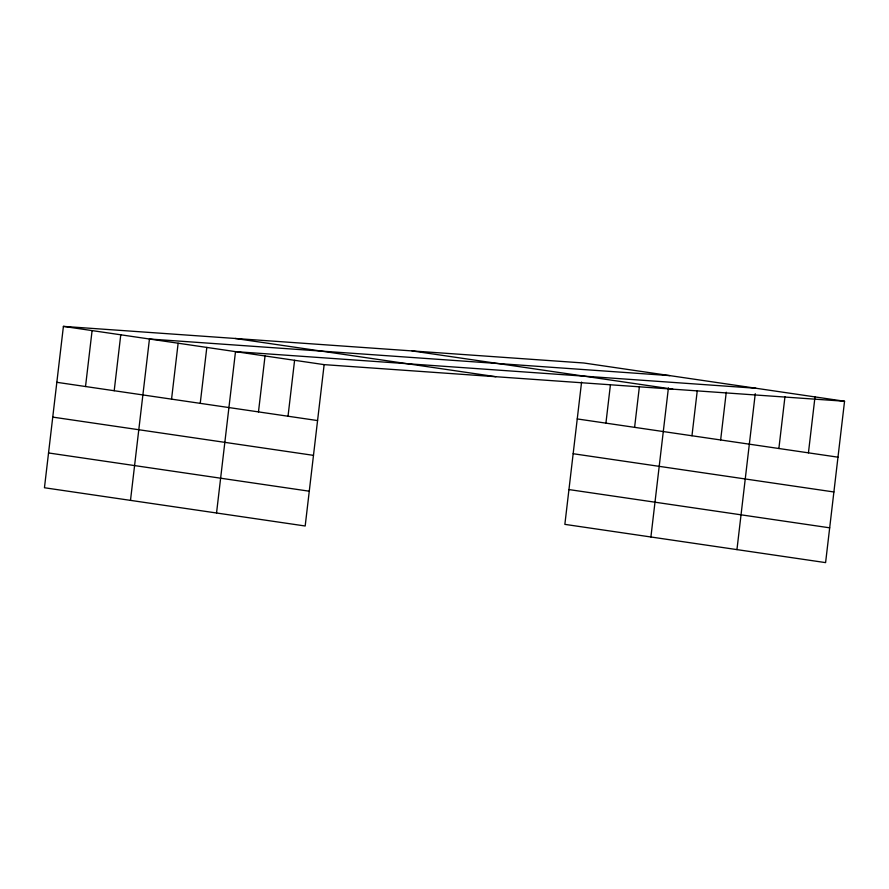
<?xml version="1.0" encoding="UTF-8"?>
<svg xmlns="http://www.w3.org/2000/svg" width="889" height="889" viewBox="0 0 889 889"><rect width="100%" height="100%" fill="white"/><g stroke="black" fill="none" stroke-linecap="round" stroke-linejoin="round"><path stroke-width="1.33" d="M844.55 401.25L583.817 363.001L63.408 326.385L44.45 487.75L305.183 525.999L324.141 364.634L844.55 401.25L825.592 562.615L564.859 524.366L581.573 382.092M85.522 386.526L92.089 330.597M114.203 390.727L120.771 334.797M130.494 500.374L149.452 339.009L669.861 375.625M171.555 399.15L178.133 343.221M200.236 403.35L206.815 347.421M216.538 512.997L235.496 351.633L755.894 388.249M258.477 411.896L265.044 355.967M288.025 416.23L294.592 360.301M605.92 423.142L610.41 384.937M634.602 427.342L639.413 386.415M650.904 536.989L668.417 387.893M691.964 435.754L697.254 390.738M720.646 439.966L726.257 392.216M736.948 549.613L755.261 393.705M778.875 448.512L784.965 396.672M808.434 452.845L815.002 396.916M412.074 350.922L672.817 389.171M235.141 338.465L495.873 376.714M63.408 326.385L324.141 364.634M577.239 418.93L837.983 457.179M573.161 453.723L833.893 491.973M56.84 382.314L317.573 420.564M568.949 489.572L829.681 527.822M52.751 417.108L313.484 455.357M48.539 452.957L309.272 491.206"/></g></svg>
